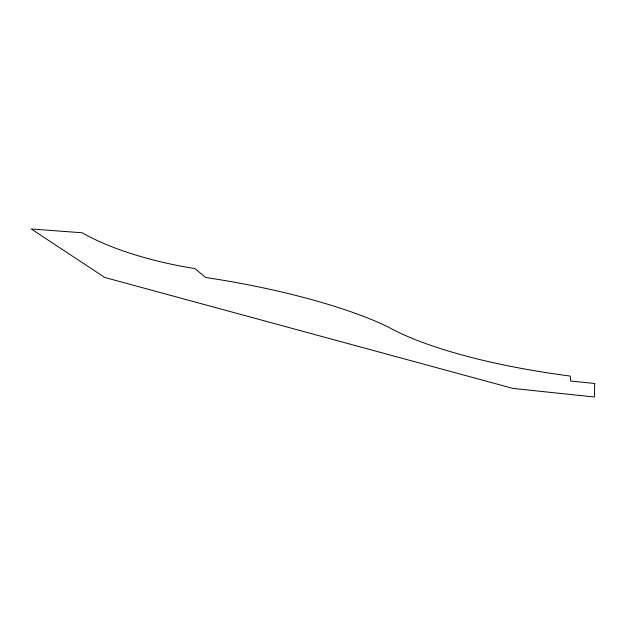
<?xml version="1.0" encoding="UTF-8"?>
<svg xmlns="http://www.w3.org/2000/svg" width="626" height="626" viewBox="0 0 626 626"><rect width="100%" height="100%" fill="white"/><g stroke="black" fill="none" stroke-linecap="round" stroke-linejoin="round"><path stroke-width="0.94" d="M594.7 383.48L594.403 397.009L512.952 388.425L104.73 277.451L31.3 228.991L82.217 232.778A122.352 34.477 12.1 0 0 194.913 268.546L205.688 277.521A194.764 40.189 10.3 0 1 388.464 327.148A264.078 67.585 5 0 0 570.2 376.07L570.638 381.023L594.7 383.48"/></g></svg>
